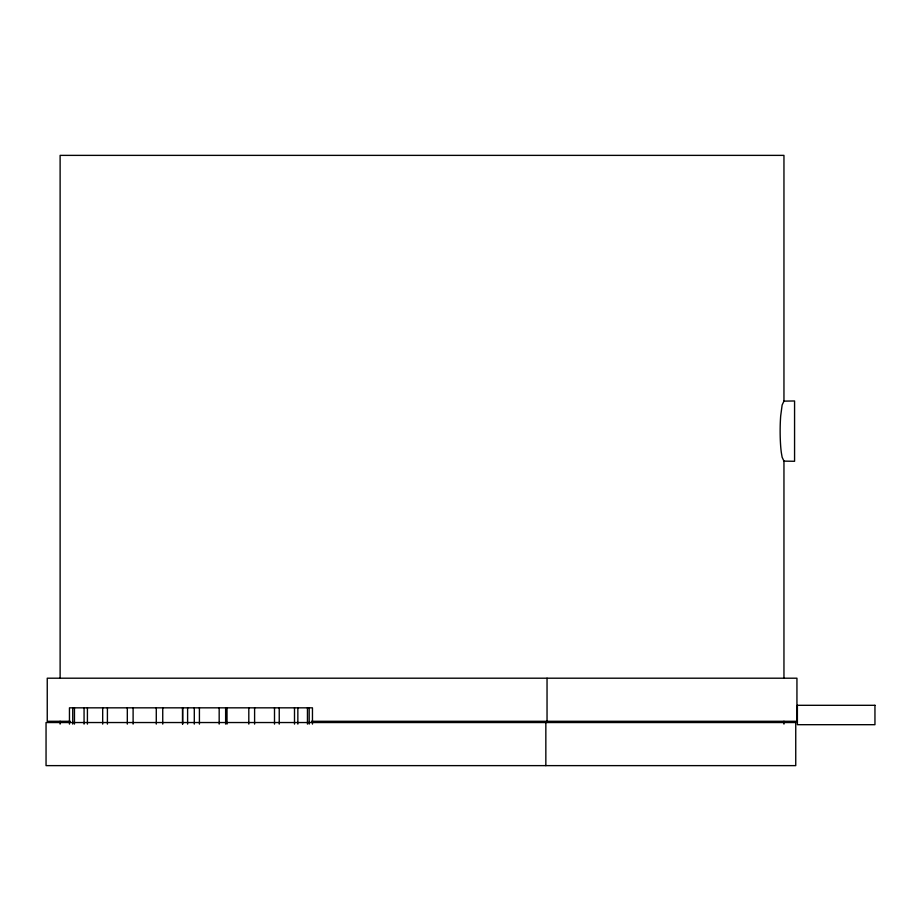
<?xml version="1.0" encoding="UTF-8"?>
<svg xmlns="http://www.w3.org/2000/svg" width="921" height="921" viewBox="0 0 921 921"><rect width="100%" height="100%" fill="white"/><g stroke="black" fill="none" stroke-linecap="round" stroke-linejoin="round"><path stroke-width="1.38" d="M60.118 678.144L60.118 155.373L783.955 155.373L783.955 401.13L782.136 405.01L780.674 416.039A29.979 3.914 -90 0 0 781.307 452.441L782.136 457.242L783.955 461.122L783.955 678.121M783.955 461.122L794.57 461.283L794.57 400.969L783.955 401.13M70.226 721.293L47.247 721.293L47.247 678.201L796.941 678.201L796.941 721.293L311.505 721.293M783.955 721.235L783.955 724.102M547.039 678.201L547.039 721.293M545.842 722.536L545.842 765.627M312.461 724.102L312.461 707.835L69.455 707.835L69.455 724.102M309.18 707.835L309.18 724.102M307.453 707.835L307.453 724.102M297.851 707.835L297.851 724.102M294.501 707.835L294.501 724.102M279.236 707.835L279.236 724.102M274.504 707.835L274.504 724.102M254.599 707.835L254.599 724.102M248.808 707.835L248.808 724.102M227.015 707.835L227.015 724.102M225.633 707.835L225.633 724.102M219.175 707.835L219.175 724.102M199.42 707.835L199.42 724.102M194.296 707.835L194.296 724.102M187.608 707.835L187.608 724.102M182.703 707.835L182.703 724.102M182.496 707.835L182.496 724.102M162.741 707.835L162.741 724.102M156.282 707.835L156.282 724.102M133.108 707.835L133.108 724.102M127.317 707.835L127.317 724.102M107.412 707.835L107.412 724.102M102.68 707.835L102.68 724.102M87.414 707.835L87.414 724.102M84.064 707.835L84.064 724.102M74.463 707.835L74.463 724.102M72.736 707.835L72.736 724.102M60.118 721.235L60.118 724.102M874.95 705.302L797.39 705.302L797.39 724.689L874.95 724.689L874.95 705.302M795.744 722.536L46.05 722.536L46.05 765.627L795.744 765.627L795.744 722.536"/></g></svg>
